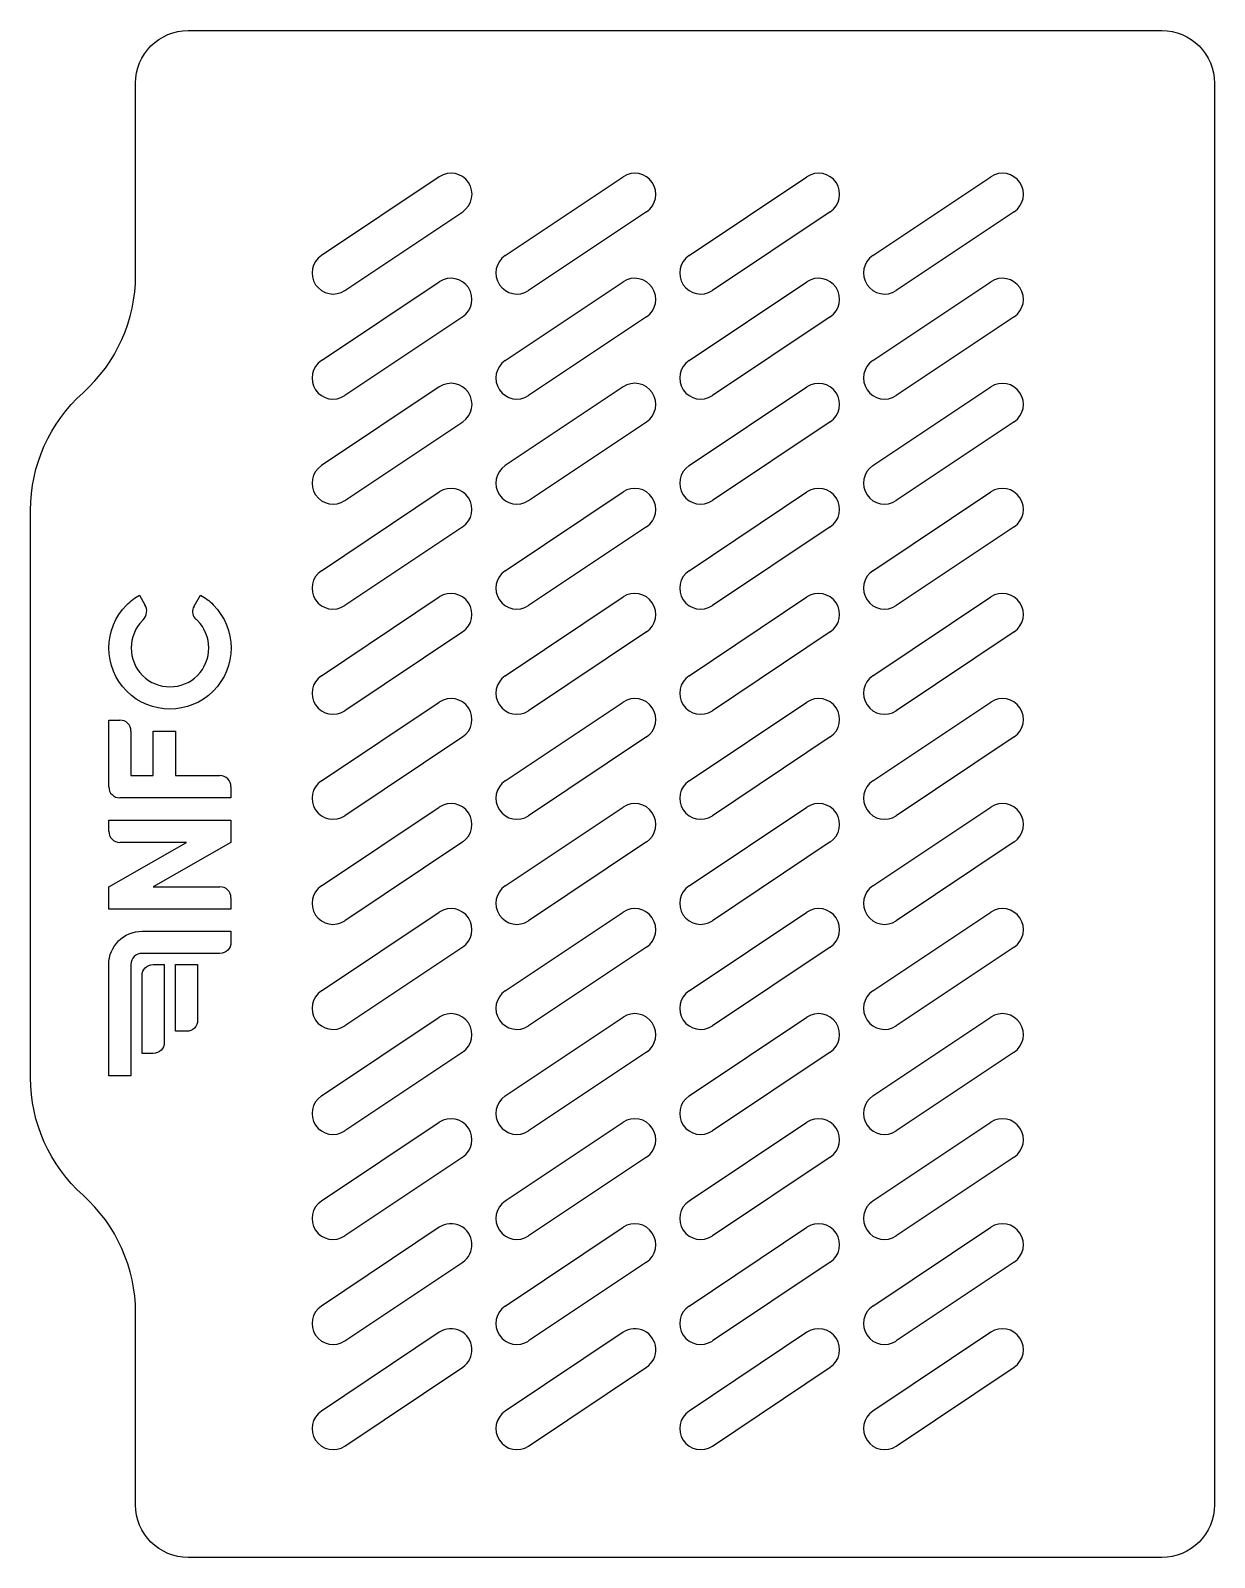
# Model space of a CAD drawing. Header units: millimetres. Extents: x 125 to 350, y 80 to 371.
import ezdxf

# ---------------------------------------------------------------- set-up
doc = ezdxf.new("R2010")
doc.units = ezdxf.units.MM
doc.layers.get('0').update_dxf_attribs({"linetype": 'CONTINUOUS'})

msp = doc.modelspace()

# ---------------------------------------------------------------- linework, layer by layer
for p, q in [((215.39, 328), (237.84, 343)), ((250.39, 328), (272.84, 343)), ((285.39, 328), (307.84, 343)), ((242.29, 336.35), (219.84, 321.35)), ((277.29, 336.35), (254.84, 321.35)), ((312.29, 336.35), (289.84, 321.35)), ((180.39, 308), (202.84, 323)), ((215.39, 308), (237.84, 323)), ((250.39, 308), (272.84, 323)), ((285.39, 308), (307.84, 323)), ((207.29, 316.35), (184.84, 301.35)), ((242.29, 316.35), (219.84, 301.35)), ((277.29, 316.35), (254.84, 301.35)), ((312.29, 316.35), (289.84, 301.35)), ((250.39, 288), (272.84, 303)), ((285.39, 288), (307.84, 303)), ((277.29, 296.35), (254.84, 281.35)), ((312.29, 296.35), (289.84, 281.35)), ((180.39, 268), (202.84, 283)), ((215.39, 268), (237.84, 283)), ((250.39, 268), (272.84, 283)), ((285.39, 268), (307.84, 283)), ((207.29, 276.35), (184.84, 261.35)), ((242.29, 276.35), (219.84, 261.35)), ((277.29, 276.35), (254.84, 261.35)), ((312.29, 276.35), (289.84, 261.35)), ((145.73, 263.37), (146.79, 261.53)), ((156.13, 261.22), (157.37, 263.37)), ((180.39, 248), (202.84, 263)), ((215.39, 248), (237.84, 263)), ((250.39, 248), (272.84, 263)), ((285.39, 248), (307.84, 263)), ((207.29, 256.35), (184.84, 241.35)), ((242.29, 256.35), (219.84, 241.35)), ((277.29, 256.35), (254.84, 241.35)), ((312.29, 256.35), (289.84, 241.35)), ((180.39, 228), (202.84, 243)), ((215.39, 228), (237.84, 243)), ((250.39, 228), (272.84, 243)), ((285.39, 228), (307.84, 243)), ((139.9, 226.86), (139.9, 239.55)), ((139.9, 239.55), (142.01, 239.55)), ((144.13, 237.44), (144.13, 228.98)), ((148.36, 228.98), (148.36, 237.44)), ((148.36, 237.44), (152.59, 237.44)), ((152.59, 237.44), (152.59, 228.98)), ((207.29, 236.35), (184.84, 221.35)), ((242.29, 236.35), (219.84, 221.35)), ((277.29, 236.35), (254.84, 221.35)), ((312.29, 236.35), (289.84, 221.35)), ((144.13, 228.98), (148.36, 228.98)), ((152.59, 228.98), (161.05, 228.98)), ((163.17, 226.86), (163.17, 224.75)), ((163.17, 224.75), (142.01, 224.75)), ((180.39, 208), (202.84, 223)), ((215.39, 208), (237.84, 223)), ((250.39, 208), (272.84, 223)), ((285.39, 208), (307.84, 223)), ((139.9, 218.4), (139.9, 220.51)), ((139.9, 220.51), (163.17, 220.51)), ((163.17, 220.51), (163.17, 216.28)), ((139.9, 207.82), (154.7, 216.28)), ((154.7, 216.28), (142.01, 216.28)), ((163.17, 216.28), (148.36, 207.82)), ((207.29, 216.35), (184.84, 201.35)), ((242.29, 216.35), (219.84, 201.35)), ((277.29, 216.35), (254.84, 201.35)), ((312.29, 216.35), (289.84, 201.35)), ((139.9, 203.59), (139.9, 207.82)), ((148.36, 207.82), (161.05, 207.82)), ((163.17, 203.59), (139.9, 203.59)), ((163.17, 205.71), (163.17, 203.59)), ((180.39, 188), (202.84, 203)), ((215.39, 188), (237.84, 203)), ((250.39, 188), (272.84, 203)), ((285.39, 188), (307.84, 203)), ((146.24, 199.36), (163.17, 199.36)), ((163.17, 199.36), (163.17, 197.24)), ((161.05, 195.13), (146.24, 195.13)), ((207.29, 196.35), (184.84, 181.35)), ((242.29, 196.35), (219.84, 181.35)), ((277.29, 196.35), (254.84, 181.35)), ((312.29, 196.35), (289.84, 181.35)), ((139.9, 171.86), (139.9, 193.01)), ((144.13, 193.01), (144.13, 171.86)), ((148.36, 193.01), (150.47, 193.01)), ((150.47, 193.01), (150.47, 178.2)), ((152.59, 180.32), (152.59, 193.01)), ((152.59, 193.01), (156.82, 193.01)), ((156.82, 193.01), (156.82, 182.43)), ((146.24, 176.09), (146.24, 190.9)), ((154.7, 180.32), (152.59, 180.32)), ((180.39, 168), (202.84, 183)), ((215.39, 168), (237.84, 183)), ((250.39, 168), (272.84, 183)), ((285.39, 168), (307.84, 183)), ((148.36, 176.09), (146.24, 176.09)), ((207.29, 176.35), (184.84, 161.35)), ((242.29, 176.35), (219.84, 161.35)), ((277.29, 176.35), (254.84, 161.35)), ((312.29, 176.35), (289.84, 161.35)), ((144.13, 171.86), (139.9, 171.86)), ((180.39, 148), (202.84, 163)), ((215.39, 148), (237.84, 163)), ((250.39, 148), (272.84, 163)), ((285.39, 148), (307.84, 163)), ((207.29, 156.35), (184.84, 141.35)), ((242.29, 156.35), (219.84, 141.35)), ((277.29, 156.35), (254.84, 141.35)), ((312.29, 156.35), (289.84, 141.35)), ((215.39, 128), (237.84, 143)), ((250.39, 128), (272.84, 143)), ((285.39, 128), (307.84, 143)), ((242.29, 136.35), (219.84, 121.35)), ((277.29, 136.35), (254.84, 121.35)), ((312.29, 136.35), (289.84, 121.35))]:
    msp.add_line(p, q)
for points in [[(125, 279.53, -0.213422), (135, 301.89, 0.213422), (145, 324.26), (145, 360.84, -0.414214), (155, 370.84), (340.44, 370.84, -0.414214), (350.44, 360.84), (350.44, 90.13, -0.414214), (340.44, 80.13), (155, 80.13, -0.414214), (145, 90.13), (145, 126.72, 0.213422), (135, 149.08, -0.213422), (125, 171.44)], [(184.84, 321.35), (207.29, 336.35, 1), (202.84, 343), (180.39, 328, 1)], [(184.84, 281.35), (207.29, 296.35, 1), (202.84, 303), (180.39, 288, 1)], [(219.84, 281.35), (242.29, 296.35, 1), (237.84, 303), (215.39, 288, 1)], [(184.84, 121.35), (207.29, 136.35, 1), (202.84, 143), (180.39, 128, 1)], [(184.84, 101.35), (207.29, 116.35, 1), (202.84, 123), (180.39, 108, 1)], [(219.84, 101.35), (242.29, 116.35, 1), (237.84, 123), (215.39, 108, 1)], [(254.84, 101.35), (277.29, 116.35, 1), (272.84, 123), (250.39, 108, 1)], [(289.84, 101.35), (312.29, 116.35, 1), (307.84, 123), (285.39, 108, 1)]]:
    msp.add_lwpolyline(points, format="xyb", close=True)
for centre, radius, start, end in [((240.06, 339.67), 4, -56.25, 123.75), ((275.06, 339.67), 4, -56.25, 123.75), ((310.06, 339.67), 4, -56.25, 123.75), ((217.61, 324.67), 4, 123.75, 303.75), ((252.61, 324.67), 4, 123.75, 303.75), ((287.61, 324.67), 4, 123.75, 303.75), ((205.06, 319.67), 4, -56.25, 123.75), ((240.06, 319.67), 4, -56.25, 123.75), ((275.06, 319.67), 4, -56.25, 123.75), ((310.06, 319.67), 4, -56.25, 123.75), ((182.61, 304.67), 4, 123.75, 303.75), ((217.61, 304.67), 4, 123.75, 303.75), ((252.61, 304.67), 4, 123.75, 303.75), ((287.61, 304.67), 4, 123.75, 303.75), ((275.06, 299.67), 4, -56.25, 123.75), ((310.06, 299.67), 4, -56.25, 123.75), ((252.61, 284.67), 4, 123.75, 303.75), ((287.61, 284.67), 4, 123.75, 303.75), ((205.06, 279.67), 4, -56.25, 123.75), ((240.06, 279.67), 4, -56.25, 123.75), ((275.06, 279.67), 4, -56.25, 123.75), ((310.06, 279.67), 4, -56.25, 123.75), ((182.61, 264.67), 4, 123.75, 303.75), ((217.61, 264.67), 4, 123.75, 303.75), ((252.61, 264.67), 4, 123.75, 303.75), ((287.61, 264.67), 4, 123.75, 303.75), ((205.06, 259.67), 4, -56.25, 123.75), ((240.06, 259.67), 4, -56.25, 123.75), ((275.06, 259.67), 4, -56.25, 123.75), ((310.06, 259.67), 4, -56.25, 123.75), ((144.67, 260.31), 2.45, -43.517, 29.8865), ((157.89, 260.21), 2.03, 150.1135, 218.287), ((182.61, 244.67), 4, 123.75, 303.75), ((217.61, 244.67), 4, 123.75, 303.75), ((252.61, 244.67), 4, 123.75, 303.75), ((287.61, 244.67), 4, 123.75, 303.75), ((205.06, 239.67), 4, -56.25, 123.75), ((240.06, 239.67), 4, -56.25, 123.75), ((275.06, 239.67), 4, -56.25, 123.75), ((310.06, 239.67), 4, -56.25, 123.75), ((182.61, 224.67), 4, 123.75, 303.75), ((217.61, 224.67), 4, 123.75, 303.75), ((252.61, 224.67), 4, 123.75, 303.75), ((287.61, 224.67), 4, 123.75, 303.75), ((205.06, 219.67), 4, -56.25, 123.75), ((240.06, 219.67), 4, -56.25, 123.75), ((275.06, 219.67), 4, -56.25, 123.75), ((310.06, 219.67), 4, -56.25, 123.75), ((182.61, 204.67), 4, 123.75, 303.75), ((217.61, 204.67), 4, 123.75, 303.75), ((252.61, 204.67), 4, 123.75, 303.75), ((287.61, 204.67), 4, 123.75, 303.75), ((205.06, 199.67), 4, -56.25, 123.75), ((240.06, 199.67), 4, -56.25, 123.75), ((275.06, 199.67), 4, -56.25, 123.75), ((310.06, 199.67), 4, -56.25, 123.75), ((182.61, 184.67), 4, 123.75, 303.75), ((217.61, 184.67), 4, 123.75, 303.75), ((252.61, 184.67), 4, 123.75, 303.75), ((287.61, 184.67), 4, 123.75, 303.75), ((205.06, 179.67), 4, -56.25, 123.75), ((240.06, 179.67), 4, -56.25, 123.75), ((275.06, 179.67), 4, -56.25, 123.75), ((310.06, 179.67), 4, -56.25, 123.75), ((182.61, 164.67), 4, 123.75, 303.75), ((217.61, 164.67), 4, 123.75, 303.75), ((252.61, 164.67), 4, 123.75, 303.75), ((287.61, 164.67), 4, 123.75, 303.75), ((205.06, 159.67), 4, -56.25, 123.75), ((240.06, 159.67), 4, -56.25, 123.75), ((275.06, 159.67), 4, -56.25, 123.75), ((310.06, 159.67), 4, -56.25, 123.75), ((182.61, 144.67), 4, 123.75, 303.75), ((217.61, 144.67), 4, 123.75, 303.75), ((252.61, 144.67), 4, 123.75, 303.75), ((287.61, 144.67), 4, 123.75, 303.75), ((240.06, 139.67), 4, -56.25, 123.75), ((275.06, 139.67), 4, -56.25, 123.75), ((310.06, 139.67), 4, -56.25, 123.75), ((217.61, 124.67), 4, 123.75, 303.75), ((252.61, 124.67), 4, 123.75, 303.75), ((287.61, 124.67), 4, 123.75, 303.75)]:
    msp.add_arc(centre, radius, start, end)
for points in [[(143.32, 261.51), (144.04, 262.23), (144.89, 262.87), (145.73, 263.37)], [(157.37, 263.37), (158.22, 262.87), (159.06, 262.27), (159.78, 261.51)], [(143.32, 245.05), (138.79, 249.58), (138.79, 256.99), (143.32, 261.51)], [(156.78, 258.51), (156.62, 258.66), (156.46, 258.81), (156.3, 258.95)], [(159.78, 261.51), (164.31, 256.99), (164.31, 249.58), (159.78, 245.05)], [(146.33, 258.51), (143.45, 255.63), (143.45, 250.94), (146.33, 248.06)], [(146.44, 258.62), (146.4, 258.59), (146.37, 258.55), (146.33, 258.51)], [(156.78, 248.06), (159.65, 250.94), (159.65, 255.63), (156.78, 258.51)], [(146.33, 248.06), (149.2, 245.18), (153.9, 245.18), (156.78, 248.06)], [(159.78, 245.05), (155.25, 240.53), (147.85, 240.53), (143.32, 245.05)], [(144.13, 237.44), (144.13, 238.62), (143.2, 239.55), (142.01, 239.55)], [(139.9, 226.86), (139.9, 225.68), (140.83, 224.75), (142.01, 224.75)], [(163.17, 226.86), (163.17, 228.05), (162.24, 228.98), (161.05, 228.98)], [(139.9, 218.4), (139.9, 217.21), (140.83, 216.28), (142.01, 216.28)], [(163.17, 205.71), (163.17, 206.89), (162.24, 207.82), (161.05, 207.82)], [(139.9, 193.01), (139.9, 196.52), (142.73, 199.36), (146.24, 199.36)], [(146.24, 195.13), (145.06, 195.13), (144.13, 194.2), (144.13, 193.01)], [(163.17, 197.24), (163.17, 196.06), (162.24, 195.13), (161.05, 195.13)], [(146.24, 190.9), (146.24, 192.08), (147.17, 193.01), (148.36, 193.01)], [(156.82, 182.43), (156.82, 181.25), (155.89, 180.32), (154.7, 180.32)], [(150.47, 178.2), (150.47, 177.02), (149.54, 176.09), (148.36, 176.09)]]:
    msp.add_open_spline(points, degree=3)

doc.saveas('drawing.dxf')
